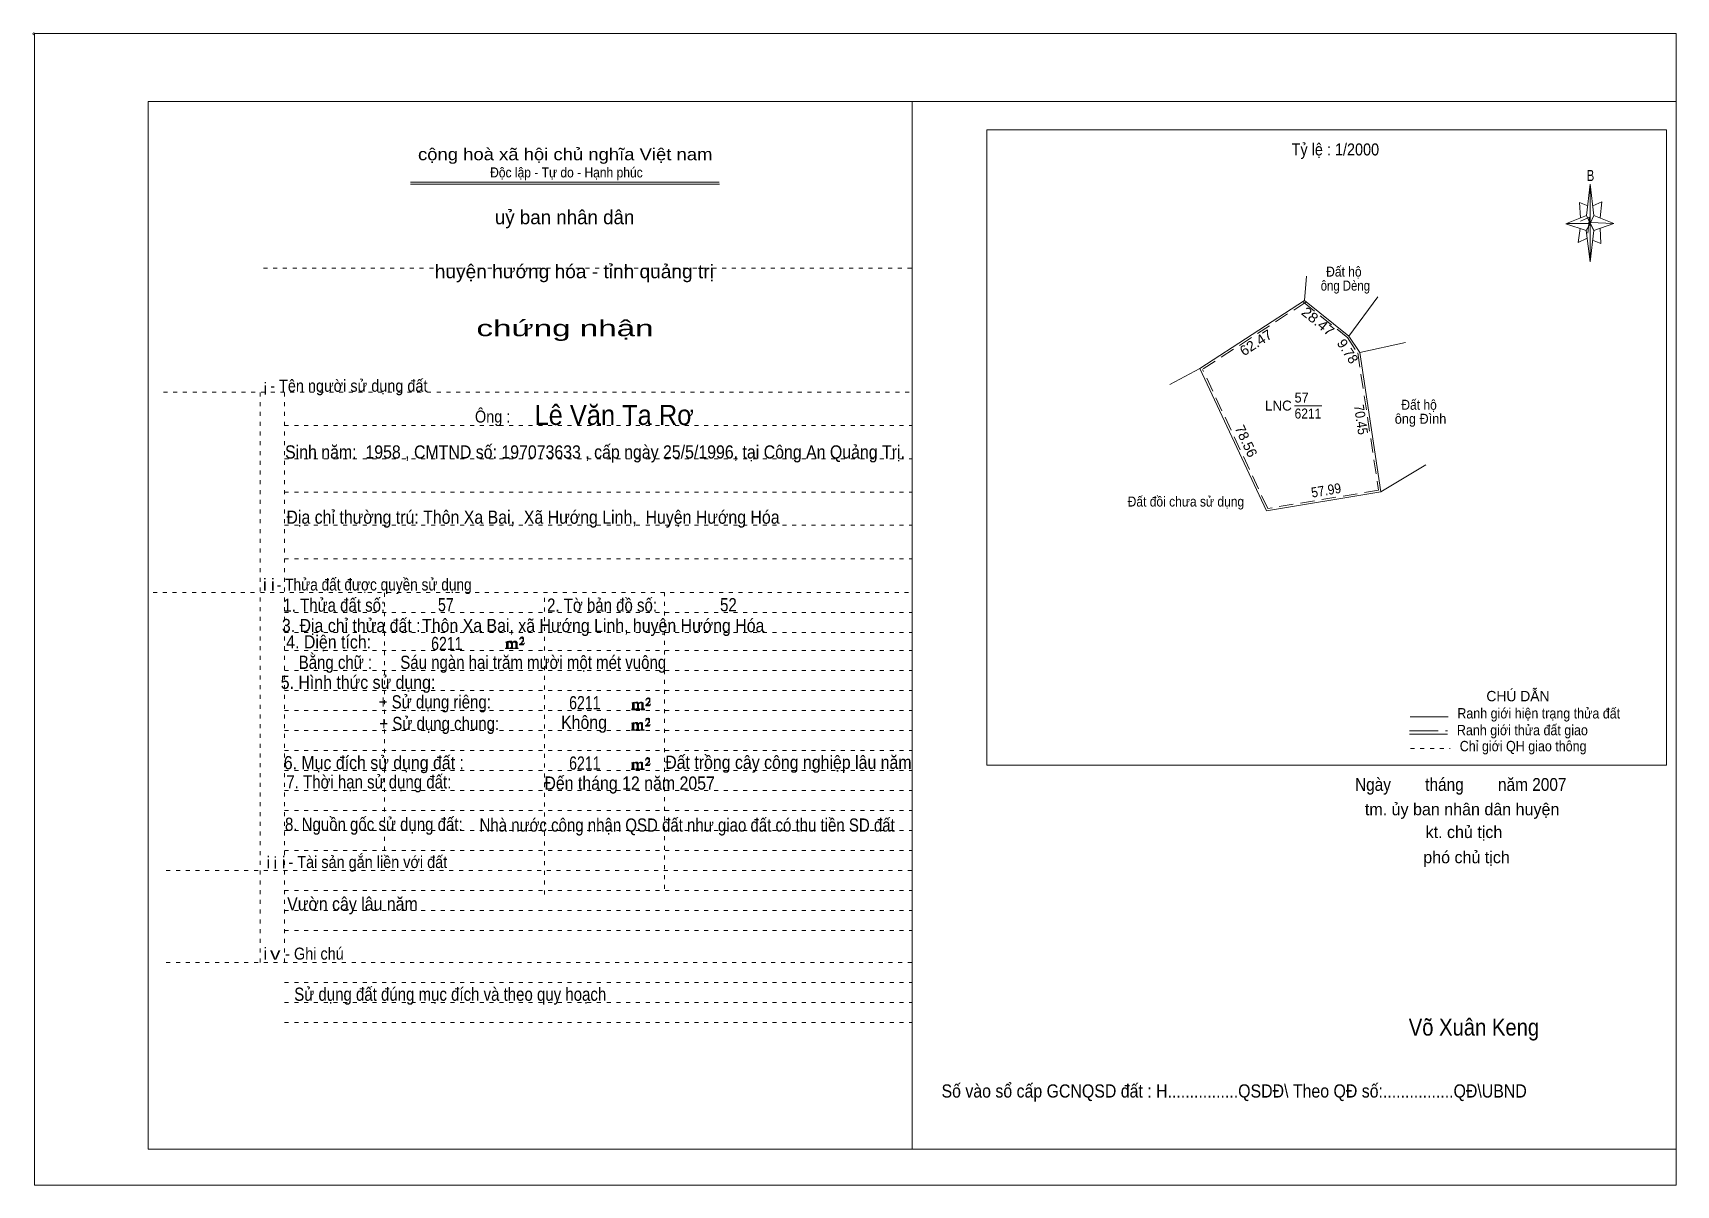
# Model space of a CAD drawing. Header units: centimetres. Extents: x -1.6 to 39.5, y -3.3 to 25.5.
import ezdxf
from ezdxf.enums import TextEntityAlignment as Align

# ---------------------------------------------------------------- set-up
doc = ezdxf.new("R2010")
doc.units = ezdxf.units.CM
doc.header["$LTSCALE"] = 0.12
for name, pattern in [('DOTTED', [1.5, 0.3, -1.2]), ('LONG_DASHED', [7.5, 6, -1.5]), ('MEDIUM_DASHED', [4.5, 3, -1.5])]:
    doc.linetypes.add(name, pattern=pattern)
for name, color, linetype, lineweight in [('1', 7, 'DOTTED', 13), ('10', 7, 'Continuous', 13), ('4', 7, 'Continuous', 13), ('5', 7, 'Continuous', 13), ('50', 7, 'Continuous', 13)]:
    doc.layers.add(name, color=color, linetype=linetype, lineweight=lineweight)

msp = doc.modelspace()

# ---------------------------------------------------------------- hatches: boundary and pattern name
at = {"layer": '50'}
for points in [[(10.27, 10.13), (10.27, 10.12), (10.27, 10.11), (10.25, 10.11), (10.24, 10.11), (10.24, 10.1), (10.33, 10.1), (10.33, 10.11), (10.32, 10.11), (10.31, 10.11), (10.31, 10.12), (10.31, 10.13), (10.31, 10.24), (10.31, 10.25), (10.32, 10.26), (10.34, 10.26), (10.35, 10.26), (10.36, 10.26), (10.37, 10.25), (10.39, 10.22), (10.39, 10.13), (10.37, 10.12), (10.37, 10.11), (10.36, 10.11), (10.35, 10.11), (10.35, 10.1), (10.44, 10.1), (10.44, 10.11), (10.43, 10.11), (10.42, 10.11), (10.42, 10.12), (10.42, 10.13), (10.42, 10.24), (10.44, 10.26), (10.45, 10.26), (10.46, 10.26), (10.49, 10.26), (10.49, 10.25), (10.5, 10.24), (10.5, 10.22), (10.5, 10.13), (10.5, 10.12), (10.49, 10.11), (10.49, 10.11), (10.47, 10.11), (10.47, 10.1), (10.56, 10.1), (10.56, 10.11), (10.55, 10.11), (10.54, 10.11), (10.53, 10.12), (10.53, 10.13), (10.53, 10.2), (10.53, 10.25), (10.53, 10.26), (10.52, 10.27), (10.5, 10.28), (10.47, 10.28), (10.46, 10.28), (10.44, 10.27), (10.41, 10.25), (10.41, 10.26), (10.4, 10.28), (10.39, 10.28), (10.37, 10.28), (10.35, 10.28), (10.34, 10.28), (10.32, 10.26), (10.31, 10.26), (10.31, 10.25), (10.31, 10.25), (10.31, 10.26), (10.31, 10.28), (10.24, 10.26), (10.24, 10.26), (10.25, 10.26), (10.27, 10.25), (10.27, 10.24), (10.27, 10.23)], [(10.69, 10.19), (10.72, 10.24), (10.72, 10.24), (10.71, 10.22), (10.69, 10.22), (10.68, 10.22), (10.63, 10.22), (10.66, 10.26), (10.67, 10.27), (10.69, 10.28), (10.69, 10.3), (10.69, 10.32), (10.69, 10.34), (10.69, 10.35), (10.69, 10.37), (10.68, 10.38), (10.67, 10.38), (10.66, 10.39), (10.65, 10.39), (10.63, 10.38), (10.63, 10.38), (10.62, 10.37), (10.61, 10.35), (10.59, 10.33), (10.61, 10.33), (10.61, 10.35), (10.62, 10.35), (10.63, 10.36), (10.65, 10.36), (10.66, 10.36), (10.67, 10.35), (10.68, 10.35), (10.68, 10.32), (10.68, 10.3), (10.66, 10.28), (10.66, 10.26), (10.65, 10.25), (10.59, 10.2), (10.59, 10.19)], [(13.42, 8.61), (13.42, 8.6), (13.42, 8.59), (13.41, 8.59), (13.4, 8.59), (13.4, 8.57), (13.48, 8.57), (13.48, 8.59), (13.47, 8.59), (13.46, 8.59), (13.46, 8.6), (13.46, 8.61), (13.46, 8.72), (13.46, 8.73), (13.47, 8.74), (13.5, 8.74), (13.51, 8.74), (13.52, 8.74), (13.53, 8.73), (13.54, 8.69), (13.54, 8.61), (13.53, 8.6), (13.53, 8.59), (13.52, 8.59), (13.51, 8.59), (13.51, 8.57), (13.6, 8.57), (13.6, 8.59), (13.58, 8.59), (13.57, 8.59), (13.57, 8.6), (13.57, 8.61), (13.57, 8.72), (13.6, 8.74), (13.61, 8.74), (13.62, 8.74), (13.64, 8.74), (13.64, 8.73), (13.65, 8.72), (13.65, 8.69), (13.65, 8.61), (13.65, 8.6), (13.64, 8.59), (13.64, 8.59), (13.63, 8.59), (13.63, 8.57), (13.72, 8.57), (13.72, 8.59), (13.7, 8.59), (13.69, 8.59), (13.68, 8.6), (13.68, 8.61), (13.68, 8.68), (13.68, 8.73), (13.68, 8.74), (13.67, 8.75), (13.65, 8.76), (13.63, 8.76), (13.62, 8.76), (13.6, 8.75), (13.56, 8.73), (13.56, 8.74), (13.55, 8.76), (13.54, 8.76), (13.53, 8.76), (13.51, 8.76), (13.5, 8.76), (13.47, 8.74), (13.46, 8.74), (13.46, 8.73), (13.46, 8.73), (13.46, 8.74), (13.46, 8.76), (13.4, 8.74), (13.4, 8.74), (13.41, 8.74), (13.42, 8.73), (13.42, 8.72), (13.42, 8.71)], [(13.85, 8.67), (13.87, 8.72), (13.87, 8.72), (13.86, 8.69), (13.85, 8.69), (13.84, 8.69), (13.78, 8.69), (13.82, 8.74), (13.83, 8.75), (13.85, 8.76), (13.85, 8.78), (13.85, 8.79), (13.85, 8.82), (13.85, 8.83), (13.85, 8.85), (13.84, 8.86), (13.83, 8.86), (13.82, 8.87), (13.8, 8.87), (13.78, 8.86), (13.78, 8.86), (13.77, 8.85), (13.76, 8.83), (13.75, 8.81), (13.76, 8.81), (13.76, 8.83), (13.77, 8.83), (13.78, 8.84), (13.8, 8.84), (13.82, 8.84), (13.83, 8.83), (13.84, 8.83), (13.84, 8.79), (13.84, 8.78), (13.82, 8.76), (13.82, 8.74), (13.8, 8.73), (13.75, 8.68), (13.75, 8.67)], [(13.41, 8.09), (13.41, 8.08), (13.41, 8.07), (13.4, 8.07), (13.39, 8.07), (13.39, 8.06), (13.48, 8.06), (13.48, 8.07), (13.47, 8.07), (13.45, 8.07), (13.45, 8.08), (13.45, 8.09), (13.45, 8.2), (13.45, 8.21), (13.47, 8.23), (13.49, 8.23), (13.5, 8.23), (13.51, 8.23), (13.52, 8.21), (13.53, 8.18), (13.53, 8.09), (13.52, 8.08), (13.52, 8.07), (13.51, 8.07), (13.5, 8.07), (13.5, 8.06), (13.59, 8.06), (13.59, 8.07), (13.58, 8.07), (13.57, 8.07), (13.57, 8.08), (13.57, 8.09), (13.57, 8.2), (13.59, 8.23), (13.6, 8.23), (13.61, 8.23), (13.63, 8.23), (13.63, 8.21), (13.64, 8.2), (13.64, 8.18), (13.64, 8.09), (13.64, 8.08), (13.63, 8.07), (13.63, 8.07), (13.62, 8.07), (13.62, 8.06), (13.71, 8.06), (13.71, 8.07), (13.7, 8.07), (13.69, 8.07), (13.67, 8.08), (13.67, 8.09), (13.67, 8.17), (13.67, 8.21), (13.67, 8.23), (13.66, 8.24), (13.64, 8.25), (13.62, 8.25), (13.61, 8.25), (13.59, 8.24), (13.55, 8.21), (13.55, 8.23), (13.54, 8.25), (13.53, 8.25), (13.52, 8.25), (13.5, 8.25), (13.49, 8.25), (13.47, 8.23), (13.45, 8.23), (13.45, 8.21), (13.45, 8.21), (13.45, 8.23), (13.45, 8.25), (13.39, 8.23), (13.39, 8.23), (13.4, 8.23), (13.41, 8.21), (13.41, 8.2), (13.41, 8.19)], [(13.84, 8.16), (13.86, 8.2), (13.86, 8.2), (13.85, 8.18), (13.84, 8.18), (13.83, 8.18), (13.77, 8.18), (13.81, 8.23), (13.82, 8.24), (13.84, 8.25), (13.84, 8.27), (13.84, 8.28), (13.84, 8.3), (13.84, 8.31), (13.84, 8.34), (13.83, 8.35), (13.82, 8.35), (13.81, 8.36), (13.8, 8.36), (13.77, 8.35), (13.77, 8.35), (13.76, 8.34), (13.75, 8.31), (13.74, 8.29), (13.75, 8.29), (13.75, 8.31), (13.76, 8.31), (13.77, 8.33), (13.8, 8.33), (13.81, 8.33), (13.82, 8.31), (13.83, 8.31), (13.83, 8.28), (13.83, 8.27), (13.81, 8.25), (13.81, 8.23), (13.8, 8.21), (13.74, 8.17), (13.74, 8.16)], [(13.41, 7.11), (13.41, 7.1), (13.41, 7.09), (13.4, 7.09), (13.39, 7.09), (13.39, 7.07), (13.47, 7.07), (13.47, 7.09), (13.46, 7.09), (13.45, 7.09), (13.45, 7.1), (13.45, 7.11), (13.45, 7.22), (13.45, 7.23), (13.46, 7.24), (13.49, 7.24), (13.5, 7.24), (13.51, 7.24), (13.52, 7.23), (13.53, 7.19), (13.53, 7.11), (13.52, 7.1), (13.52, 7.09), (13.51, 7.09), (13.5, 7.09), (13.5, 7.07), (13.59, 7.07), (13.59, 7.09), (13.57, 7.09), (13.56, 7.09), (13.56, 7.1), (13.56, 7.11), (13.56, 7.22), (13.59, 7.24), (13.6, 7.24), (13.61, 7.24), (13.63, 7.24), (13.63, 7.23), (13.64, 7.22), (13.64, 7.19), (13.64, 7.11), (13.64, 7.1), (13.63, 7.09), (13.63, 7.09), (13.62, 7.09), (13.62, 7.07), (13.71, 7.07), (13.71, 7.09), (13.69, 7.09), (13.68, 7.09), (13.67, 7.1), (13.67, 7.11), (13.67, 7.18), (13.67, 7.23), (13.67, 7.24), (13.66, 7.25), (13.64, 7.26), (13.62, 7.26), (13.61, 7.26), (13.59, 7.25), (13.55, 7.23), (13.55, 7.24), (13.54, 7.26), (13.53, 7.26), (13.52, 7.26), (13.5, 7.26), (13.49, 7.26), (13.46, 7.24), (13.45, 7.24), (13.45, 7.23), (13.45, 7.23), (13.45, 7.24), (13.45, 7.26), (13.39, 7.24), (13.39, 7.24), (13.4, 7.24), (13.41, 7.23), (13.41, 7.22), (13.41, 7.21)], [(13.84, 7.17), (13.86, 7.22), (13.86, 7.22), (13.85, 7.19), (13.84, 7.19), (13.83, 7.19), (13.77, 7.19), (13.81, 7.24), (13.82, 7.25), (13.84, 7.26), (13.84, 7.28), (13.84, 7.29), (13.84, 7.32), (13.84, 7.33), (13.84, 7.35), (13.83, 7.36), (13.82, 7.36), (13.81, 7.37), (13.79, 7.37), (13.77, 7.36), (13.77, 7.36), (13.76, 7.35), (13.75, 7.33), (13.74, 7.31), (13.75, 7.31), (13.75, 7.33), (13.76, 7.33), (13.77, 7.34), (13.79, 7.34), (13.81, 7.34), (13.82, 7.33), (13.83, 7.33), (13.83, 7.29), (13.83, 7.28), (13.81, 7.26), (13.81, 7.24), (13.79, 7.23), (13.74, 7.18), (13.74, 7.17)]]:
    msp.add_hatch(color=256, dxfattribs=at).paths.add_polyline_path(points)

# ---------------------------------------------------------------- linework, layer by layer
at = {"layer": '1', "linetype": 'Continuous'}
for p, q in [((1.31, -2.42), (1.31, 23.78)), ((1.31, 23.78), (39.51, 23.78)), ((20.41, -2.42), (20.41, 23.78)), ((39.51, -2.42), (39.51, 23.78)), ((7.87, 21.76), (15.58, 21.76)), ((7.87, 21.71), (15.59, 21.71)), ((37.26, 20.55), (36.75, 20.72)), ((1.31, -2.42), (39.51, -2.42))]:
    msp.add_line(p, q, dxfattribs=at)
at = {"layer": '1'}
for p, q in [((4.19, 19.61), (20.41, 19.61)), ((1.69, 16.51), (20.41, 16.51)), ((4.11, 2.25), (4.11, 16.51)), ((4.72, 2.25), (4.72, 16.51)), ((4.72, 15.68), (20.41, 15.68)), ((4.72, 14.84), (20.41, 14.84)), ((4.72, 14.01), (20.41, 14.01)), ((4.72, 13.18), (20.41, 13.18)), ((4.72, 12.34), (20.41, 12.34)), ((1.43, 11.5), (20.41, 11.5)), ((7.22, 5.05), (7.22, 11.5)), ((11.22, 3.95), (11.22, 11.5)), ((14.22, 4.09), (14.22, 11.5)), ((4.72, 11), (20.41, 11)), ((4.72, 10.5), (20.41, 10.5)), ((4.72, 10.05), (20.41, 10.05)), ((4.72, 9.55), (20.41, 9.55)), ((4.72, 9.05), (20.41, 9.05)), ((4.72, 8.55), (20.41, 8.55)), ((4.72, 8.05), (20.41, 8.05)), ((4.72, 7.55), (20.41, 7.55)), ((4.72, 7.05), (20.41, 7.05)), ((4.72, 6.55), (20.41, 6.55)), ((4.72, 6.05), (20.41, 6.05)), ((4.72, 5.55), (20.41, 5.55)), ((4.72, 5.05), (20.41, 5.05)), ((1.76, 4.55), (20.41, 4.55)), ((4.72, 4.05), (20.41, 4.05)), ((4.72, 3.55), (20.41, 3.55)), ((4.72, 3.05), (20.41, 3.05)), ((1.76, 2.25), (20.41, 2.25)), ((4.72, 1.75), (20.41, 1.75)), ((4.72, 1.25), (20.41, 1.25)), ((4.72, 0.75), (20.41, 0.75))]:
    msp.add_line(p, q, dxfattribs=at)
at = {"layer": '1', "linetype": 'Continuous'}
msp.add_lwpolyline([(-1.53, -3.32), (39.51, -3.32), (39.51, 25.48), (-1.53, 25.48)], close=True, dxfattribs=at)
msp.add_lwpolyline([(37.27, 20.35), (37.06, 20.25), (37.11, 20.6)], dxfattribs=at)
at = {"layer": '10'}
for p, q in [((30.22, 18.8), (30.27, 19.41)), ((30.22, 18.8), (27.6, 17.1)), ((30.22, 18.8), (31.33, 17.91)), ((31.33, 17.91), (32.05, 18.89)), ((31.6, 17.5), (32.74, 17.75)), ((26.85, 16.7), (27.6, 17.1)), ((29.97, 16.17), (30.65, 16.17)), ((32.13, 14.02), (33.25, 14.69))]:
    msp.add_line(p, q, dxfattribs=at)
at = {"layer": '10', "linetype": 'MEDIUM_DASHED'}
for p, q in [((30.25, 18.76), (27.67, 17.08)), ((30.19, 18.76), (31.3, 17.87)), ((31.29, 17.88), (31.56, 17.47)), ((31.55, 17.49), (32.07, 14.06))]:
    msp.add_line(p, q, dxfattribs=at)
at = {"layer": '10'}
for points in [[(31.33, 17.91), (31.6, 17.5), (32.13, 14.02)], [(32.13, 14.02), (29.27, 13.54), (27.6, 17.1)]]:
    msp.add_lwpolyline(points, dxfattribs=at)
at = {"layer": '10', "linetype": 'MEDIUM_DASHED'}
msp.add_lwpolyline([(32.07, 14.06), (29.3, 13.6), (27.67, 17.08)], dxfattribs=at)
at = {"layer": '4'}
for p, q in [((32.86, 8.39), (33.81, 8.39)), ((32.84, 7.96), (33.79, 7.96))]:
    msp.add_line(p, q, dxfattribs=at)
at = {"layer": '4', "linetype": 'LONG_DASHED'}
msp.add_line((32.84, 8.04), (33.79, 8.04), dxfattribs=at)
at = {"layer": '4', "linetype": 'DOTTED'}
msp.add_line((32.87, 7.6), (33.86, 7.6), dxfattribs=at)
at = {"layer": '4'}
msp.add_lwpolyline([(22.28, 23.07), (39.27, 23.07), (39.27, 7.18), (22.28, 7.18)], close=True, dxfattribs=at)
msp.add_circle((-1.55, 25.47), 0.025, dxfattribs=at)
at = {"layer": '5'}
for p, q in [((37.27, 20.93), (37.36, 21.71)), ((37.45, 20.55), (37.36, 19.77)), ((37.45, 20.93), (37.95, 20.73)), ((37.61, 20.61), (37.63, 20.23)), ((37.63, 20.23), (37.42, 20.31))]:
    msp.add_line(p, q, dxfattribs=at)
for points in [[(37.36, 21.71), (37.45, 20.93), (37.36, 20.73)], [(37.36, 20.73), (36.77, 20.73), (37.27, 20.93), (37.45, 20.55), (37.95, 20.73), (37.36, 20.75)], [(37.36, 20.73), (37.36, 19.77), (37.26, 20.55)]]:
    msp.add_lwpolyline(points, close=True, dxfattribs=at)
for points in [[(37.3, 21.17), (37.09, 21.25), (37.12, 20.87)], [(37.43, 21.17), (37.65, 21.27), (37.61, 20.87)], [(37.36, 20.73), (37.27, 20.93), (36.77, 20.73)], [(37.12, 20.79), (37.34, 20.89), (37.3, 20.49)], [(37.36, 20.73), (37.45, 20.55), (37.95, 20.73)]]:
    msp.add_lwpolyline(points, dxfattribs=at)
at = {"layer": '50'}
for points in [[(10.27, 10.13), (10.27, 10.12), (10.27, 10.11), (10.25, 10.11), (10.24, 10.11), (10.24, 10.1), (10.33, 10.1), (10.33, 10.11), (10.32, 10.11), (10.31, 10.11), (10.31, 10.12), (10.31, 10.13), (10.31, 10.24), (10.31, 10.25), (10.32, 10.26), (10.34, 10.26), (10.35, 10.26), (10.36, 10.26), (10.37, 10.25), (10.39, 10.22), (10.39, 10.13), (10.37, 10.12), (10.37, 10.11), (10.36, 10.11), (10.35, 10.11), (10.35, 10.1), (10.44, 10.1), (10.44, 10.11), (10.43, 10.11), (10.42, 10.11), (10.42, 10.12), (10.42, 10.13), (10.42, 10.24), (10.44, 10.26), (10.45, 10.26), (10.46, 10.26), (10.49, 10.26), (10.49, 10.25), (10.5, 10.24), (10.5, 10.22), (10.5, 10.13), (10.5, 10.12), (10.49, 10.11), (10.49, 10.11), (10.47, 10.11), (10.47, 10.1), (10.56, 10.1), (10.56, 10.11), (10.55, 10.11), (10.54, 10.11), (10.53, 10.12), (10.53, 10.13), (10.53, 10.2), (10.53, 10.25), (10.53, 10.26), (10.52, 10.27), (10.5, 10.28), (10.47, 10.28), (10.46, 10.28), (10.44, 10.27), (10.41, 10.25), (10.41, 10.26), (10.4, 10.28), (10.39, 10.28), (10.37, 10.28), (10.35, 10.28), (10.34, 10.28), (10.32, 10.26), (10.31, 10.26), (10.31, 10.25), (10.31, 10.25), (10.31, 10.26), (10.31, 10.28), (10.24, 10.26), (10.24, 10.26), (10.25, 10.26), (10.27, 10.25), (10.27, 10.24), (10.27, 10.23)], [(10.69, 10.19), (10.72, 10.24), (10.72, 10.24), (10.71, 10.22), (10.69, 10.22), (10.68, 10.22), (10.63, 10.22), (10.66, 10.26), (10.67, 10.27), (10.69, 10.28), (10.69, 10.3), (10.69, 10.32), (10.69, 10.34), (10.69, 10.35), (10.69, 10.37), (10.68, 10.38), (10.67, 10.38), (10.66, 10.39), (10.65, 10.39), (10.63, 10.38), (10.63, 10.38), (10.62, 10.37), (10.61, 10.35), (10.59, 10.33), (10.61, 10.33), (10.61, 10.35), (10.62, 10.35), (10.63, 10.36), (10.65, 10.36), (10.66, 10.36), (10.67, 10.35), (10.68, 10.35), (10.68, 10.32), (10.68, 10.3), (10.66, 10.28), (10.66, 10.26), (10.65, 10.25), (10.59, 10.2), (10.59, 10.19)], [(13.42, 8.61), (13.42, 8.6), (13.42, 8.59), (13.41, 8.59), (13.4, 8.59), (13.4, 8.57), (13.48, 8.57), (13.48, 8.59), (13.47, 8.59), (13.46, 8.59), (13.46, 8.6), (13.46, 8.61), (13.46, 8.72), (13.46, 8.73), (13.47, 8.74), (13.5, 8.74), (13.51, 8.74), (13.52, 8.74), (13.53, 8.73), (13.54, 8.69), (13.54, 8.61), (13.53, 8.6), (13.53, 8.59), (13.52, 8.59), (13.51, 8.59), (13.51, 8.57), (13.6, 8.57), (13.6, 8.59), (13.58, 8.59), (13.57, 8.59), (13.57, 8.6), (13.57, 8.61), (13.57, 8.72), (13.6, 8.74), (13.61, 8.74), (13.62, 8.74), (13.64, 8.74), (13.64, 8.73), (13.65, 8.72), (13.65, 8.69), (13.65, 8.61), (13.65, 8.6), (13.64, 8.59), (13.64, 8.59), (13.63, 8.59), (13.63, 8.57), (13.72, 8.57), (13.72, 8.59), (13.7, 8.59), (13.69, 8.59), (13.68, 8.6), (13.68, 8.61), (13.68, 8.68), (13.68, 8.73), (13.68, 8.74), (13.67, 8.75), (13.65, 8.76), (13.63, 8.76), (13.62, 8.76), (13.6, 8.75), (13.56, 8.73), (13.56, 8.74), (13.55, 8.76), (13.54, 8.76), (13.53, 8.76), (13.51, 8.76), (13.5, 8.76), (13.47, 8.74), (13.46, 8.74), (13.46, 8.73), (13.46, 8.73), (13.46, 8.74), (13.46, 8.76), (13.4, 8.74), (13.4, 8.74), (13.41, 8.74), (13.42, 8.73), (13.42, 8.72), (13.42, 8.71)], [(13.85, 8.67), (13.87, 8.72), (13.87, 8.72), (13.86, 8.69), (13.85, 8.69), (13.84, 8.69), (13.78, 8.69), (13.82, 8.74), (13.83, 8.75), (13.85, 8.76), (13.85, 8.78), (13.85, 8.79), (13.85, 8.82), (13.85, 8.83), (13.85, 8.85), (13.84, 8.86), (13.83, 8.86), (13.82, 8.87), (13.8, 8.87), (13.78, 8.86), (13.78, 8.86), (13.77, 8.85), (13.76, 8.83), (13.75, 8.81), (13.76, 8.81), (13.76, 8.83), (13.77, 8.83), (13.78, 8.84), (13.8, 8.84), (13.82, 8.84), (13.83, 8.83), (13.84, 8.83), (13.84, 8.79), (13.84, 8.78), (13.82, 8.76), (13.82, 8.74), (13.8, 8.73), (13.75, 8.68), (13.75, 8.67)], [(13.41, 8.09), (13.41, 8.08), (13.41, 8.07), (13.4, 8.07), (13.39, 8.07), (13.39, 8.06), (13.48, 8.06), (13.48, 8.07), (13.47, 8.07), (13.45, 8.07), (13.45, 8.08), (13.45, 8.09), (13.45, 8.2), (13.45, 8.21), (13.47, 8.23), (13.49, 8.23), (13.5, 8.23), (13.51, 8.23), (13.52, 8.21), (13.53, 8.18), (13.53, 8.09), (13.52, 8.08), (13.52, 8.07), (13.51, 8.07), (13.5, 8.07), (13.5, 8.06), (13.59, 8.06), (13.59, 8.07), (13.58, 8.07), (13.57, 8.07), (13.57, 8.08), (13.57, 8.09), (13.57, 8.2), (13.59, 8.23), (13.6, 8.23), (13.61, 8.23), (13.63, 8.23), (13.63, 8.21), (13.64, 8.2), (13.64, 8.18), (13.64, 8.09), (13.64, 8.08), (13.63, 8.07), (13.63, 8.07), (13.62, 8.07), (13.62, 8.06), (13.71, 8.06), (13.71, 8.07), (13.7, 8.07), (13.69, 8.07), (13.67, 8.08), (13.67, 8.09), (13.67, 8.17), (13.67, 8.21), (13.67, 8.23), (13.66, 8.24), (13.64, 8.25), (13.62, 8.25), (13.61, 8.25), (13.59, 8.24), (13.55, 8.21), (13.55, 8.23), (13.54, 8.25), (13.53, 8.25), (13.52, 8.25), (13.5, 8.25), (13.49, 8.25), (13.47, 8.23), (13.45, 8.23), (13.45, 8.21), (13.45, 8.21), (13.45, 8.23), (13.45, 8.25), (13.39, 8.23), (13.39, 8.23), (13.4, 8.23), (13.41, 8.21), (13.41, 8.2), (13.41, 8.19)], [(13.84, 8.16), (13.86, 8.2), (13.86, 8.2), (13.85, 8.18), (13.84, 8.18), (13.83, 8.18), (13.77, 8.18), (13.81, 8.23), (13.82, 8.24), (13.84, 8.25), (13.84, 8.27), (13.84, 8.28), (13.84, 8.3), (13.84, 8.31), (13.84, 8.34), (13.83, 8.35), (13.82, 8.35), (13.81, 8.36), (13.8, 8.36), (13.77, 8.35), (13.77, 8.35), (13.76, 8.34), (13.75, 8.31), (13.74, 8.29), (13.75, 8.29), (13.75, 8.31), (13.76, 8.31), (13.77, 8.33), (13.8, 8.33), (13.81, 8.33), (13.82, 8.31), (13.83, 8.31), (13.83, 8.28), (13.83, 8.27), (13.81, 8.25), (13.81, 8.23), (13.8, 8.21), (13.74, 8.17), (13.74, 8.16)], [(13.41, 7.11), (13.41, 7.1), (13.41, 7.09), (13.4, 7.09), (13.39, 7.09), (13.39, 7.07), (13.47, 7.07), (13.47, 7.09), (13.46, 7.09), (13.45, 7.09), (13.45, 7.1), (13.45, 7.11), (13.45, 7.22), (13.45, 7.23), (13.46, 7.24), (13.49, 7.24), (13.5, 7.24), (13.51, 7.24), (13.52, 7.23), (13.53, 7.19), (13.53, 7.11), (13.52, 7.1), (13.52, 7.09), (13.51, 7.09), (13.5, 7.09), (13.5, 7.07), (13.59, 7.07), (13.59, 7.09), (13.57, 7.09), (13.56, 7.09), (13.56, 7.1), (13.56, 7.11), (13.56, 7.22), (13.59, 7.24), (13.6, 7.24), (13.61, 7.24), (13.63, 7.24), (13.63, 7.23), (13.64, 7.22), (13.64, 7.19), (13.64, 7.11), (13.64, 7.1), (13.63, 7.09), (13.63, 7.09), (13.62, 7.09), (13.62, 7.07), (13.71, 7.07), (13.71, 7.09), (13.69, 7.09), (13.68, 7.09), (13.67, 7.1), (13.67, 7.11), (13.67, 7.18), (13.67, 7.23), (13.67, 7.24), (13.66, 7.25), (13.64, 7.26), (13.62, 7.26), (13.61, 7.26), (13.59, 7.25), (13.55, 7.23), (13.55, 7.24), (13.54, 7.26), (13.53, 7.26), (13.52, 7.26), (13.5, 7.26), (13.49, 7.26), (13.46, 7.24), (13.45, 7.24), (13.45, 7.23), (13.45, 7.23), (13.45, 7.24), (13.45, 7.26), (13.39, 7.24), (13.39, 7.24), (13.4, 7.24), (13.41, 7.23), (13.41, 7.22), (13.41, 7.21)], [(13.84, 7.17), (13.86, 7.22), (13.86, 7.22), (13.85, 7.19), (13.84, 7.19), (13.83, 7.19), (13.77, 7.19), (13.81, 7.24), (13.82, 7.25), (13.84, 7.26), (13.84, 7.28), (13.84, 7.29), (13.84, 7.32), (13.84, 7.33), (13.84, 7.35), (13.83, 7.36), (13.82, 7.36), (13.81, 7.37), (13.79, 7.37), (13.77, 7.36), (13.77, 7.36), (13.76, 7.35), (13.75, 7.33), (13.74, 7.31), (13.75, 7.31), (13.75, 7.33), (13.76, 7.33), (13.77, 7.34), (13.79, 7.34), (13.81, 7.34), (13.82, 7.33), (13.83, 7.33), (13.83, 7.29), (13.83, 7.28), (13.81, 7.26), (13.81, 7.24), (13.79, 7.23), (13.74, 7.18), (13.74, 7.17)]]:
    msp.add_lwpolyline(points, close=True, dxfattribs=at)

# ---------------------------------------------------------------- texts
at = {"layer": '1'}
for s, height, width, p in [('cộng hoà xã hội chủ nghĩa Việt nam', 0.3, 1.15, (11.735, 22.31)), ('Độc lập - Tự do - Hạnh phúc', 0.25, 0.9, (11.765, 21.88)), ('chứng nhận', 0.4, 1.55, (11.73, 17.91)), ('- Tên người sử dụng đất', 0.3, 0.9, (6.325, 16.52)), ('- Thửa đất được quyền sử dụng', 0.3, 0.85, (6.96, 11.55)), ('- Tài sản gắn liền với đất ', 0.3, 0.9, (6.85, 4.61)), ('v', 0.3, 1.3, (4.485, 2.32)), ('- Ghi chú', 0.3, 0.9, (5.465, 2.32))]:
    msp.add_text(s, height=height, dxfattribs=dict(at, width=width)).set_placement(p, align=Align.CENTER)
for s, height, p in [('uỷ ban nhân dân', 0.35, (11.72, 20.71)), ('i', 0.3, (4.235, 16.45)), ('i', 0.3, (4.225, 11.55)), ('i', 0.3, (4.425, 11.55)), ('i', 0.3, (4.315, 4.6)), ('i', 0.3, (4.485, 4.59)), ('i', 0.3, (4.695, 4.6)), ('i', 0.3, (4.235, 2.32))]:
    msp.add_text(s, height=height, dxfattribs=at).set_placement(p, align=Align.CENTER)
at = {"layer": '10'}
for s, height, width, p in [('Tỷ lệ : 1/2000', 0.3, 0.9, (30.99, 22.43)), ('ông Dèng', 0.25, 0.85, (31.24, 19.05)), ('Đất hộ ', 0.25, 0.9, (31.245, 19.4)), ('Lê Văn Ta Rơ', 0.5, 0.95, (12.96, 15.69)), ('Đất hộ ', 0.25, 0.9, (33.125, 16.07)), ('ông Đình', 0.25, 0.95, (33.12, 15.72)), ('Đất đồi chưa sử dụng ', 0.25, 0.9, (27.295, 13.65)), ('Võ Xuân Keng', 0.42, 0.9, (34.455, 0.42))]:
    msp.add_text(s, height=height, dxfattribs=dict(at, width=width)).set_placement(p, align=Align.CENTER)
for s, height, rotation, width, p in [('28.47', 0.25, 320.988, 1.1, (30.476, 18.181)), ('62.47', 0.25, 33.052, 1.05, (29.072, 17.642)), ('70.45', 0.25, 278.645, 0.9, (31.507, 15.804)), ('57.99', 0.2499, 9.428, 0.9, (30.779, 13.933))]:
    msp.add_text(s, height=height, rotation=rotation, dxfattribs=dict(at, width=width)).set_placement(p, align=Align.CENTER)
for s, rotation, p in [('9.78', 303.154, (31.194, 17.463)), ('78.56', 295.009, (28.646, 15.233))]:
    msp.add_text(s, height=0.25, rotation=rotation, dxfattribs=at).set_placement(p, align=Align.CENTER)
for s, width, p in [('57', 0.95, (29.97, 16.25)), ('6211', 0.9, (29.97, 15.85))]:
    msp.add_text(s, height=0.25, dxfattribs=dict(at, width=width)).set_placement(p)
msp.add_text('LNC', height=0.25, dxfattribs=at).set_placement((29.9, 16.05), align=Align.RIGHT)
at = {"layer": '4'}
msp.add_text('CHÚ DẪN', height=0.2591, dxfattribs=at).set_placement((35.555, 8.78), align=Align.CENTER)
at = {"layer": '4', "width": 0.9}
for s, p in [('Ranh giới hiện trạng thửa đất', (36.075, 8.35)), ('Ranh giới thửa đất giao ', (35.71, 7.93)), ('Chỉ giới QH giao thông', (35.685, 7.53))]:
    msp.add_text(s, height=0.2591, dxfattribs=at).set_placement(p, align=Align.CENTER)
at = {"layer": '5', "width": 0.75}
msp.add_text('B', height=0.276, dxfattribs=at).set_placement((37.37, 21.79), align=Align.CENTER)
at = {"layer": '50'}
for s, height, width, p in [('  huyện hướng hóa - tỉnh quảng trị', 0.34, 1.05, (11.83, 19.36)), ('Ông :', 0.3, 0.9, (9.92, 15.75)), ('Sinh năm:  1958 , CMTND số: 197073633 , cấp ngày 25/5/1996, tại Công An Quảng Trị.', 0.33, 0.9, (12.48, 14.85)), ('Địa chỉ thường trú: Thôn Xa Bai,  Xã Hướng Linh,  Huyện Hướng Hóa', 0.33, 0.9, (10.93, 13.22)), ('1. Thửa đất số:  ', 0.33, 0.85, (6.065, 11.02)), ('57', 0.33, 0.8, (8.75, 11.03)), ('2. Tờ bản đồ số:  ', 0.33, 0.85, (12.76, 11.02)), ('52', 0.33, 0.85, (15.815, 11.03)), ('3. Địa chỉ thửa đất : ', 0.33, 0.9, (6.44, 10.51)), ('Thôn Xa Bai, xã Hướng Linh, huyện Hướng Hóa', 0.33, 0.9, (12.435, 10.51)), ('4. Diện tích: ', 0.33, 0.9, (5.875, 10.1)), ('6211', 0.33, 0.8, (8.775, 10.06)), ('Bằng chữ :', 0.33, 0.85, (5.99, 9.59)), ('Sáu ngàn hai trăm mười một mét vuông', 0.33, 0.85, (10.935, 9.59)), ('5. Hình thức sử dụng:', 0.33, 0.9, (6.555, 9.09)), ('+ Sử dụng riêng:', 0.33, 0.85, (8.475, 8.6)), ('6211', 0.33, 0.8, (12.225, 8.58)), ('+ Sử dụng chung:', 0.33, 0.85, (8.585, 8.06)), ('Không', 0.33, 0.9, (12.205, 8.09)), ('6. Mục đích sử dụng đất :', 0.33, 0.9, (6.95, 7.08)), ('6211', 0.33, 0.8, (12.225, 7.07)), ('Đất trồng cây công nghiệp lâu năm', 0.33, 0.9, (17.315, 7.09)), ('7. Thời hạn sử dụng đất:', 0.33, 0.85, (6.825, 6.6)), ('Đến tháng 12 năm 2057', 0.33, 0.9, (13.345, 6.57)), ('Ngày        tháng        năm 2007', 0.32, 0.9, (34.125, 6.54)), ('8. Nguồn gốc sử dụng đất:', 0.33, 0.85, (6.95, 5.54)), ('Nhà nước công nhận QSD đất như giao đất có thu tiền SD đất ', 0.33, 0.85, (14.835, 5.52)), ('Vườn cây lâu năm', 0.33, 0.9, (6.415, 3.55)), ('Sử dụng đất đúng mục đích và theo quy hoạch', 0.33, 0.85, (8.86, 1.29)), ('Số vào sổ cấp GCNQSD đất : H................QSDĐ\\ Theo QĐ số:................QĐ\\UBND', 0.33, 0.9, (28.46, -1.13))]:
    msp.add_text(s, height=height, dxfattribs=dict(at, width=width)).set_placement(p, align=Align.CENTER)
for s, p in [('tm. ủy ban nhân dân huyện ', (34.215, 5.93)), ('kt. chủ tịch', (34.205, 5.36)), ('phó chủ tịch', (34.27, 4.73))]:
    msp.add_text(s, height=0.3, dxfattribs=at).set_placement(p, align=Align.CENTER)

doc.saveas('drawing.dxf')
